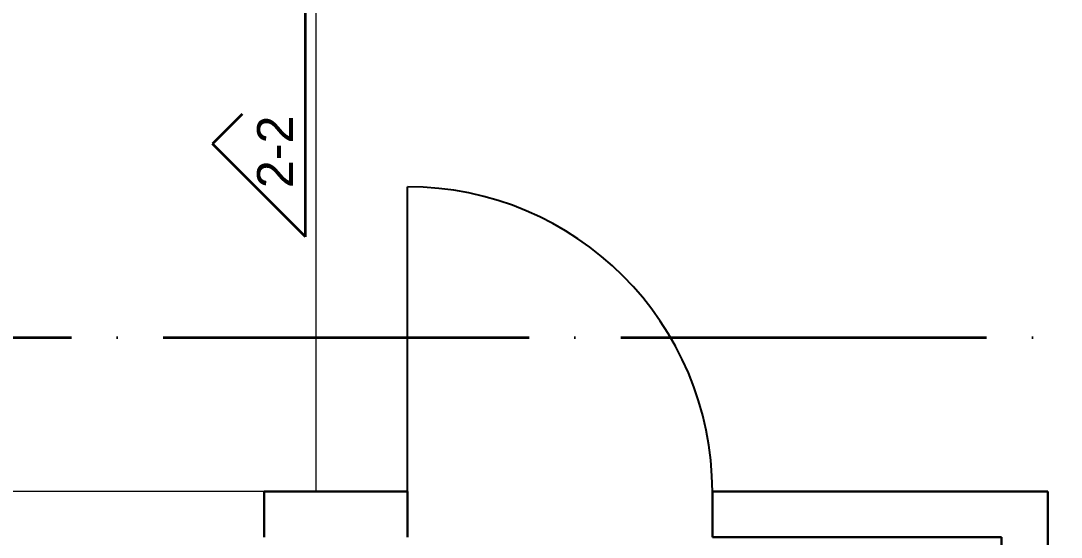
# Model space of a CAD drawing. Header units: centimetres. Extents: x -26724 to 60145, y -23645 to 6771.
# Drawn here: x -10442.6 to -10101.3, y 843.9 to 1013.4 of the extents above; entities that cross this region are included whole.
import ezdxf

# ---------------------------------------------------------------- set-up
doc = ezdxf.new("R2010")
doc.units = ezdxf.units.CM
doc.linetypes.add('ACAD_ISO04W100', pattern=[30, 24, -3, 0, -3])
doc.layers.add('3.IZGLED 2', color=7, linetype='Continuous', lineweight=9, true_color=0x4a4a4a)
doc.layers.add('IZGLED 2', color=253, linetype='Continuous', lineweight=9, true_color=0x828282)
doc.layers.add('4.KOTE', color=88, linetype='Continuous', lineweight=15)
doc.styles.add('0.15', font='arial.ttf', dxfattribs={"height": 0.15})
doc.styles.get("Standard").update_dxf_attribs({"font": 'calibri.ttf'})
doc.dimstyles.new('ja 1 50', dxfattribs={"dimtxt": 10, "dimasz": 5, "dimexe": 5, "dimexo": 5, "dimgap": 1, "dimtad": 1, "dimdec": 0, "dimtxsty": 'Standard', "dimblk": 'ARCHTICK', "dimcen": 2.5, "dimclrd": 256, "dimclrt": 7, "dimadec": 0, "dimazin": 0, "dimtfac": 1, "dimtdec": 0, "dimtix": 1, "dimtmove": 1, "dimatfit": 3, "dimldrblk": 'ARCHTICK', "dimfxl": 10, "dimfxlon": 1, "dimlwd": 0, "dimlwe": 9, "dimarcsym": 0})

# ---------------------------------------------------------------- blocks, each defined once
blk = doc.blocks.new('_ArchTick')
at = {"color": 0, "linetype": 'ByBlock', "const_width": 0.15}
blk.add_lwpolyline([(-0.5, -0.5), (0.5, 0.5)], dxfattribs=at)
blk = doc.blocks.new('*D2099')
at = {"layer": '4.KOTE', "color": 0, "lineweight": 9, "transparency": 16777216}
for p, q in [((-19656.35, 931.89), (-19671.35, 931.89)), ((-19666.35, 866.89), (-19671.35, 866.89))]:
    blk.add_line(p, q, dxfattribs=at)
at = {"layer": '4.KOTE', "lineweight": 0, "transparency": 16777216}
blk.add_line((-19666.35, 931.89), (-19666.35, 866.89), dxfattribs=at)
at = {"layer": 'Defpoints', "color": 0, "transparency": 16777216}
for p in [(0, 931.89, 40.5), (-19666.35, 866.89), (-19666.35, 866.89)]:
    blk.add_point(p, dxfattribs=at)
at = {"layer": '4.KOTE', "lineweight": 0, "transparency": 16777216, "xscale": 5, "yscale": 5, "zscale": 5}
for p, rotation in [((-19666.35, 931.89), 90), ((-19666.35, 866.89), 270)]:
    blk.add_blockref('_ArchTick', p, dxfattribs=dict(at, rotation=rotation))
at = {"layer": '4.KOTE', "color": 7, "transparency": 16777216, "insert": (-19672.47, 899.39), "char_height": 10, "attachment_point": 5, "rotation": 90}
blk.add_mtext('65', dxfattribs=at)

msp = doc.modelspace()

# ---------------------------------------------------------------- linework, layer by layer
at = {"layer": '3.IZGLED 2', "lineweight": 25, "ltscale": 12}
for p, q in [((-10315.73, 858.89, 13.5), (-10315.73, 958.89, 13.5)), ((-10105.73, 809.37, 13.5), (-10105.73, 858.89, 13.5))]:
    msp.add_line(p, q, dxfattribs=at)
at = {"layer": '3.IZGLED 2', "lineweight": 30}
for p, q in [((-10315.73, 858.89, 13.5), (-10362.73, 858.89, 13.5)), ((-10362.73, 843.89, 13.5), (-10362.73, 858.89, 13.5)), ((-10315.73, 843.89, 13.5), (-10315.73, 858.89, 13.5)), ((-10215.73, 843.89, 13.5), (-10215.73, 858.89, 13.5)), ((-10120.83, 843.89, 13.5), (-10215.73, 843.89, 13.5)), ((-10120.83, 618.87, 13.5), (-10120.83, 843.89, 13.5))]:
    msp.add_line(p, q, dxfattribs=at)
at = {"layer": '3.IZGLED 2', "ltscale": 12, "elevation": 13.5}
msp.add_lwpolyline([(-10345.83, 858.89), (-10490.83, 858.89), (-10490.83, 713.89), (-10570.83, 713.89), (-10570.83, 573.89), (-10755.83, 573.89), (-10755.83, 713.89), (-10770.83, 713.89), (-10770.83, 606.49), (-10895.83, 606.48), (-10895.83, 1818.89), (-10345.83, 1818.89), (-10345.83, 858.89)], dxfattribs=at)
at = {"layer": '3.IZGLED 2', "lineweight": 30, "elevation": 13.5}
for points in [[(-10105.73, 858.89), (-10215.73, 858.89)], [(-10105.73, 858.89), (-10105.73, 618.87)]]:
    msp.add_lwpolyline(points, dxfattribs=at)
at = {"layer": '3.IZGLED 2', "lineweight": 25, "ltscale": 12}
msp.add_arc((-10315.73, 858.89, 13.5), 100, 0, 90, dxfattribs=at)
at = {"layer": 'IZGLED 2', "color": 32, "linetype": 'ACAD_ISO04W100', "lineweight": 35, "ltscale": 5}
for p, q in [((-10349.25, 942.49, 13.5), (-10349.25, 1829.99, 13.5)), ((-10545.95, 909.41), (-9369.29, 909.41))]:
    msp.add_line(p, q, dxfattribs=at)
at = {"layer": 'IZGLED 2', "color": 32, "lineweight": 35}
for p in [(-10369.93, 982.71, 13.5), (-10349.25, 942.49, 13.5)]:
    msp.add_line(p, (-10379.7, 972.94, 13.5), dxfattribs=at)

# ---------------------------------------------------------------- texts
at = {"layer": 'IZGLED 2', "color": 32, "style": '0.15'}
msp.add_text('2-2', height=11.788, rotation=90, dxfattribs=at).set_placement((-10353.31, 958.45, 13.5))

# ---------------------------------------------------------------- dimensions: what is measured, and where the dimension line sits
at = {"layer": '4.KOTE'}
dim = msp.add_linear_dim(base=(-19666.35, 866.89), p1=(0, 931.89, 40.5), p2=(-19666.35, 866.89), angle=90, dimstyle='ja 1 50', dxfattribs=at)
dim.commit()
dim.dimension.update_dxf_attribs({"geometry": '*D2099', "text_midpoint": (-19672.47, 899.39)})

doc.saveas('drawing.dxf')
